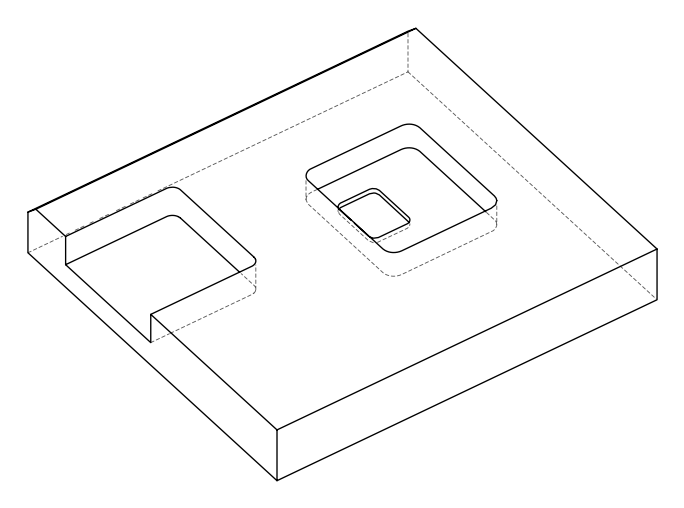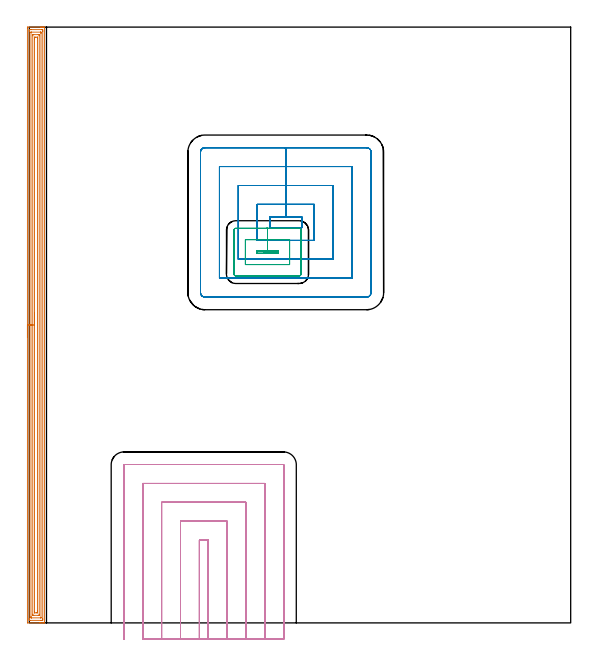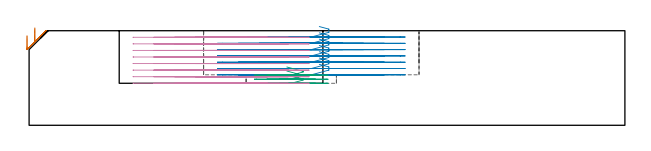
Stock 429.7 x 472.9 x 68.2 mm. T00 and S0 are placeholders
(PLAN: 4 operations, 3 tool changes, 74.3 min)
(1 AREA_MILL | FG_CHAMFER_SURFACE | UGT0205_001 | 19.2 min | 43722 mm3)
(2 MILL_RECTANGULAR_POCKET | POCKET_RECTANGULAR_STRAIGHT | UGT0201_094 | Follow Part, ap 5, ae 75% | 20.87 min | 679649 mm3)
(3 MILL_RECTANGULAR_POCKET_1 | POCKET_RECTANGULAR_STRAIGHT_1 | NXT0201_011 | Follow Part, ap 3, ae 75% | 2.36 min | 19484 mm3)
(4 MILL_SLOT | SLOT_PARTIAL_RECTANGULAR | UGT0201_094 | Follow Part, ap 5, ae 75% | 31.84 min | 753919 mm3)
(TOOL UGT0205_001 | Chamfer Mill 20 x 3 x 45 deg. | D20 FL50 Z2)
(TOOL UGT0201_094 | End mill 20 mm | D20 FL38 Z4)
(TOOL NXT0201_011 | ENDMILL 12mm [2P460-1200-NA 1630] | D12 FL38 Z6)
(OP 1 AREA_MILL)
G17 G21 G94 G90
T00 M6
G54
G17 G0 G90 X-1.5 Y226.45 S1061 M3
G43 Z78.2 H0
Z64.6
G94 G1 Y226.488 Z63.728 F250.
Y226.602 Z62.864
Y226.791 Z62.012
Y227.053 Z61.18
Y227.387 Z60.374
Y227.79 Z59.6
Y228.258 Z58.864
Y228.79 Z58.172
Y229.379 Z57.529
Y230.022 Z56.94
Y230.714 Z56.408
Y231.45 Z55.94
Y232.224 Z55.537
Y233.03 Z55.203
Y233.862 Z54.941
Y234.714 Z54.752
Y235.578 Z54.638
Y236.45 Z54.6
Y471.962
X-1.499 Y472.283 Z54.601
X-1.494 Y472.849 Z54.604
X-1.492 Y472.892 Z54.606
X-0.93 Y472.9 Z55.168
X8.86 Z64.954
X9.41 Z65.507
X9.75 Z65.846
X10.3 Z66.396
X10.64 Z66.735
X11.32 Z67.419
X11.664 Z67.764
X12.054 Y472.893 Z68.146
X12.097 Y472.89 Z68.188
X12.1 Y472.729 Z68.2
Y0.171
X12.097 Y0.01 Z68.188
X12.054 Y0.007 Z68.146
X11.664 Y0. Z67.763
X11.32 Z67.42
X10.64 Z66.735
X9.41 Z65.507
X8.86 Z64.954
X8.245 Z64.34
X-1.205 Y0.001 Z54.892
X-1.492 Y0.01 Z54.606
X-1.499 Y0.296 Z54.599
Y0.315
X-1.5 Y236.45 Z54.6
X-0.086 Z56.014
Y469.649
X-0.082 Y470.496 Z56.018
X-0.08 Y470.537 Z56.02
X-0.04 Y470.89 Z56.06
X0.45 Y470.898 Z56.55
X0.85 Y470.899 Z56.95
X1.338 Y470.9 Z57.438
X9.75 Y470.899 Z65.85
X10.24 Y470.897 Z66.34
X10.64 Y470.89 Z66.74
X10.68 Y470.496 Z66.78
X10.683 Y470.453 Z66.783
X10.686 Y469.603 Z66.786
Y469.556
Y3.251
X10.682 Y2.404 Z66.782
X10.68 Y2.363 Z66.78
X10.64 Y2.01 Z66.74
X10.15 Y2.002 Z66.25
X9.75 Y2.001 Z65.85
X9.262 Y2. Z65.362
X0.85 Y2.001 Z56.95
X0.36 Y2.003 Z56.46
X-0.04 Y2.01 Z56.06
X-0.08 Y2.404 Z56.02
X-0.083 Y2.447 Z56.017
X-0.086 Y3.297 Z56.014
Y3.344
Y236.45
X1.328 Z57.428
X1.329 Y468.709 Z57.429
Y468.813
X1.332 Y468.864 Z57.432
X1.334 Y468.882 Z57.434
X1.361 Y468.89 Z57.461
X1.552 Y468.899 Z57.652
X8.86 Y468.9 Z64.96
X9.05 Y468.898 Z65.15
X9.176 Y468.894 Z65.276
X9.265 Y468.887 Z65.365
X9.268 Y468.847 Z65.368
X9.27 Y468.709 Z65.37
X9.271 Y468.296 Z65.371
X9.272 Y467.816 Z65.372
X9.271 Y4.191 Z65.371
Y4.087
X9.268 Y4.037 Z65.368
X9.266 Y4.018 Z65.366
X9.239 Y4.01 Z65.339
X9.048 Y4.001 Z65.148
X1.74 Y4. Z57.84
X1.55 Y4.002 Z57.65
X1.424 Y4.006 Z57.524
X1.335 Y4.013 Z57.435
X1.333 Y4.053 Z57.433
X1.33 Y4.191 Z57.43
X1.329 Y4.604 Z57.429
X1.328 Y5.084 Z57.428
Y236.45
X2.743 Z58.843
Y466.03
X2.745 Y466.808 Z58.845
X2.747 Y466.861 Z58.847
X2.749 Y466.883 Z58.849
X2.763 Y466.89 Z58.863
X2.87 Y466.894 Z58.97
X3.087 Y466.898 Z59.187
X3.52 Y466.9 Z59.62
X7.08 Z63.18
X7.522 Y466.898 Z63.622
X7.732 Y466.895 Z63.832
X7.836 Y466.89 Z63.936
X7.851 Y466.886 Z63.951
X7.853 Y466.869 Z63.953
X7.855 Y466.83 Z63.955
X7.857 Y466.143 Z63.957
Y466.03
Y6.871
X7.855 Y6.092 Z63.955
X7.853 Y6.039 Z63.953
X7.851 Y6.017 Z63.951
X7.837 Y6.01 Z63.937
X7.73 Y6.006 Z63.83
X7.514 Y6.002 Z63.614
X7.08 Y6. Z63.18
X3.52 Z59.62
X3.078 Y6.002 Z59.178
X2.868 Y6.005 Z58.968
X2.764 Y6.01 Z58.864
X2.749 Y6.014 Z58.849
X2.747 Y6.031 Z58.847
X2.745 Y6.07 Z58.845
X2.743 Y6.757 Z58.843
Y6.871
Y236.45
X4.157 Z60.257
Y463.604
X4.158 Y464.243 Z60.258
X4.159 Y464.495 Z60.259
X4.164 Y464.751 Z60.264
X4.171 Y464.89 Z60.271
X4.247 Y464.894 Z60.347
X4.41 Y464.897 Z60.51
X4.646 Y464.9 Z60.746
X6.19 Y464.898 Z62.29
X6.429 Y464.896 Z62.529
X6.438 Y464.888 Z62.538
X6.44 Y464.885 Z62.54
X6.443 Y464.243 Z62.543
Y463.989
Y9.296
X6.442 Y8.657 Z62.542
X6.441 Y8.406 Z62.541
X6.436 Y8.149 Z62.536
X6.429 Y8.01 Z62.529
X6.353 Y8.007 Z62.453
X6.19 Y8.003 Z62.29
X5.954 Y8. Z62.054
X4.41 Y8.002 Z60.51
X4.171 Y8.004 Z60.271
X4.162 Y8.012 Z60.262
X4.16 Y8.015 Z60.26
X4.157 Y8.657 Z60.257
Y8.911
Y236.45
Y237.322 Z60.295
Y238.186 Z60.409
Y239.038 Z60.598
Y239.87 Z60.86
Y240.676 Z61.194
Y241.45 Z61.597
Y242.186 Z62.065
Y242.878 Z62.596
Y243.521 Z63.186
Y244.11 Z63.829
Y244.642 Z64.521
Y245.11 Z65.257
Y245.513 Z66.031
Y245.847 Z66.837
Y246.109 Z67.669
Y246.298 Z68.52
Y246.412 Z69.385
Y246.45 Z70.257
G0 Z78.2
M5
M2
(OP 2 MILL_RECTANGULAR_POCKET)
G17 G21 G94 G90
T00 M6
G54
G17 G0 G90 X209.3 Y313.6 S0 M3
G43 Z78.2 H0
Z71.2
G94 G1 X216.2 Z69.351 F250.
Y322.2 Z67.047
X203.55 Z63.657
X190.9 F500.
Y313.6
X216.2
Y322.2
X203.55
Y332.2
X180.9
Y303.6
X226.2
Y332.2
X203.55
Y347.2
X165.9
Y288.6
X241.2
Y347.2
X203.55
Y362.2
X150.9
Y273.6
X256.2
Y362.2
X203.55
Y377.2
X139.4
G3 X135.9 Y373.7 R3.5
G1 Y262.1
G3 X139.4 Y258.6 R3.5
G1 X267.7
G3 X271.2 Y262.1 R3.5
G1 Y373.7
G3 X267.7 Y377.2 R3.5
G1 X203.55
X202.55
G0 X209.3 Y313.6 Z66.657
G1 X216.2 Z64.808 F250.
Y322.2 Z62.504
X203.55 Z59.114
X190.9 F500.
Y313.6
X216.2
Y322.2
X203.55
Y332.2
X180.9
Y303.6
X226.2
Y332.2
X203.55
Y347.2
X165.9
Y288.6
X241.2
Y347.2
X203.55
Y362.2
X150.9
Y273.6
X256.2
Y362.2
X203.55
Y377.2
X139.4
G3 X135.9 Y373.7 R3.5
G1 Y262.1
G3 X139.4 Y258.6 R3.5
G1 X267.7
G3 X271.2 Y262.1 R3.5
G1 Y373.7
G3 X267.7 Y377.2 R3.5
G1 X203.55
X202.55
G0 X209.3 Y313.6 Z62.114
G1 X216.2 Z60.265 F250.
Y322.2 Z57.961
X203.55 Z54.571
X190.9 F500.
Y313.6
X216.2
Y322.2
X203.55
Y332.2
X180.9
Y303.6
X226.2
Y332.2
X203.55
Y347.2
X165.9
Y288.6
X241.2
Y347.2
X203.55
Y362.2
X150.9
Y273.6
X256.2
Y362.2
X203.55
Y377.2
X139.4
G3 X135.9 Y373.7 R3.5
G1 Y262.1
G3 X139.4 Y258.6 R3.5
G1 X267.7
G3 X271.2 Y262.1 R3.5
G1 Y373.7
G3 X267.7 Y377.2 R3.5
G1 X203.55
X202.55
G0 X209.3 Y313.6 Z57.571
G1 X216.2 Z55.722 F250.
Y322.2 Z53.418
X203.55 Z50.029
X190.9 F500.
Y313.6
X216.2
Y322.2
X203.55
Y332.2
X180.9
Y303.6
X226.2
Y332.2
X203.55
Y347.2
X165.9
Y288.6
X241.2
Y347.2
X203.55
Y362.2
X150.9
Y273.6
X256.2
Y362.2
X203.55
Y377.2
X139.4
G3 X135.9 Y373.7 R3.5
G1 Y262.1
G3 X139.4 Y258.6 R3.5
G1 X267.7
G3 X271.2 Y262.1 R3.5
G1 Y373.7
G3 X267.7 Y377.2 R3.5
G1 X203.55
X202.55
G0 X209.3 Y313.6 Z53.029
G1 X216.2 Z51.18 F250.
Y322.2 Z48.875
X203.55 Z45.486
X190.9 F500.
Y313.6
X216.2
Y322.2
X203.55
Y332.2
X180.9
Y303.6
X226.2
Y332.2
X203.55
Y347.2
X165.9
Y288.6
X241.2
Y347.2
X203.55
Y362.2
X150.9
Y273.6
X256.2
Y362.2
X203.55
Y377.2
X139.4
G3 X135.9 Y373.7 R3.5
G1 Y262.1
G3 X139.4 Y258.6 R3.5
G1 X267.7
G3 X271.2 Y262.1 R3.5
G1 Y373.7
G3 X267.7 Y377.2 R3.5
G1 X203.55
X202.55
G0 X209.3 Y313.6 Z48.486
G1 X216.2 Z46.637 F250.
Y322.2 Z44.332
X203.55 Z40.943
X190.9 F500.
Y313.6
X216.2
Y322.2
X203.55
Y332.2
X180.9
Y303.6
X226.2
Y332.2
X203.55
Y347.2
X165.9
Y288.6
X241.2
Y347.2
X203.55
Y362.2
X150.9
Y273.6
X256.2
Y362.2
X203.55
Y377.2
X139.4
G3 X135.9 Y373.7 R3.5
G1 Y262.1
G3 X139.4 Y258.6 R3.5
G1 X267.7
G3 X271.2 Y262.1 R3.5
G1 Y373.7
G3 X267.7 Y377.2 R3.5
G1 X203.55
X202.55
G0 X209.3 Y313.6 Z43.943
G1 X216.2 Z42.094 F250.
Y322.2 Z39.79
X203.55 Z36.4
X190.9 F500.
Y313.6
X216.2
Y322.2
X203.55
Y332.2
X180.9
Y303.6
X226.2
Y332.2
X203.55
Y347.2
X165.9
Y288.6
X241.2
Y347.2
X203.55
Y362.2
X150.9
Y273.6
X256.2
Y362.2
X203.55
Y377.2
X139.4
G3 X135.9 Y373.7 R3.5
G1 Y262.1
G3 X139.4 Y258.6 R3.5
G1 X267.7
G3 X271.2 Y262.1 R3.5
G1 Y373.7
G3 X267.7 Y377.2 R3.5
G1 X203.55
X202.55
G0 Z78.2
M5
M2
(OP 3 MILL_RECTANGULAR_POCKET_1)
G17 G21 G94 G90
T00 M6
G54
G17 G0 G90 X185.874 Y293.4 S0 M3
G43 Z78.2 H1
Z42.046
G94 G1 X197.6 Z38.904 F250.
Y295.2 Z38.422
X189.05 Z36.131
X180.5 F500.
Y293.4
X197.6
Y295.2
X189.05
Y304.2
X171.5
Y284.4
X206.6
Y304.2
X189.05
Y313.2
X163.9
G3 X162.5 Y311.8 R1.4
G1 Y276.8
G3 X163.9 Y275.4 R1.4
G1 X214.2
G3 X215.6 Y276.8 R1.4
G1 Y311.8
G3 X214.2 Y313.2 R1.4
G1 X189.05
X188.05
G0 X185.874 Y293.4 Z39.131
G1 X197.6 Z35.989 F250.
Y295.2 Z35.506
X189.05 Z33.215
X180.5 F500.
Y293.4
X197.6
Y295.2
X189.05
Y304.2
X171.5
Y284.4
X206.6
Y304.2
X189.05
Y313.2
X163.9
G3 X162.5 Y311.8 R1.4
G1 Y276.8
G3 X163.9 Y275.4 R1.4
G1 X214.2
G3 X215.6 Y276.8 R1.4
G1 Y311.8
G3 X214.2 Y313.2 R1.4
G1 X189.05
X188.05
G0 X185.874 Y293.4 Z36.215
G1 X197.6 Z33.073 F250.
Y295.2 Z32.591
X189.05 Z30.3
X180.5 F500.
Y293.4
X197.6
Y295.2
X189.05
Y304.2
X171.5
Y284.4
X206.6
Y304.2
X189.05
Y313.2
X163.9
G3 X162.5 Y311.8 R1.4
G1 Y276.8
G3 X163.9 Y275.4 R1.4
G1 X214.2
G3 X215.6 Y276.8 R1.4
G1 Y311.8
G3 X214.2 Y313.2 R1.4
G1 X189.05
X188.05
G0 Z78.2
M5
M2
(OP 4 MILL_SLOT)
G17 G21 G94 G90
T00 M6
G54
G17 G0 G90 X141.9 Y-13. S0 M3
G43 Z78.2 H0
Z63.462
G94 G1 Y-10. F250.
Y65.7 F500.
X135.
Y-10.
Y-13. F250.
X156.9
Y-10.
Y80.7 F500.
X120.
Y-10.
Y-13. F250.
X171.9
Y-10.
Y95.7 F500.
X105.
Y-10.
Y-13. F250.
X186.9
Y-10.
Y110.7 F500.
X90.
Y-10.
Y-13. F250.
X201.9
Y-10.
Y125.5 F500.
G3 X201.7 Y125.7 R0.2
G1 X75.2
G3 X75. Y125.5 R0.2
G1 Y-10.
Y-13. F250.
G0 X141.9 Z58.725
G1 Y-10.
Y65.7 F500.
X135.
Y-10.
Y-13. F250.
X156.9
Y-10.
Y80.7 F500.
X120.
Y-10.
Y-13. F250.
X171.9
Y-10.
Y95.7 F500.
X105.
Y-10.
Y-13. F250.
X186.9
Y-10.
Y110.7 F500.
X90.
Y-10.
Y-13. F250.
X201.9
Y-10.
Y125.5 F500.
G3 X201.7 Y125.7 R0.2
G1 X75.2
G3 X75. Y125.5 R0.2
G1 Y-10.
Y-13. F250.
G0 X141.9 Z53.987
G1 Y-10.
Y65.7 F500.
X135.
Y-10.
Y-13. F250.
X156.9
Y-10.
Y80.7 F500.
X120.
Y-10.
Y-13. F250.
X171.9
Y-10.
Y95.7 F500.
X105.
Y-10.
Y-13. F250.
X186.9
Y-10.
Y110.7 F500.
X90.
Y-10.
Y-13. F250.
X201.9
Y-10.
Y125.5 F500.
G3 X201.7 Y125.7 R0.2
G1 X75.2
G3 X75. Y125.5 R0.2
G1 Y-10.
Y-13. F250.
G0 X141.9 Z49.25
G1 Y-10.
Y65.7 F500.
X135.
Y-10.
Y-13. F250.
X156.9
Y-10.
Y80.7 F500.
X120.
Y-10.
Y-13. F250.
X171.9
Y-10.
Y95.7 F500.
X105.
Y-10.
Y-13. F250.
X186.9
Y-10.
Y110.7 F500.
X90.
Y-10.
Y-13. F250.
X201.9
Y-10.
Y125.5 F500.
G3 X201.7 Y125.7 R0.2
G1 X75.2
G3 X75. Y125.5 R0.2
G1 Y-10.
Y-13. F250.
G0 X141.9 Z44.512
G1 Y-10.
Y65.7 F500.
X135.
Y-10.
Y-13. F250.
X156.9
Y-10.
Y80.7 F500.
X120.
Y-10.
Y-13. F250.
X171.9
Y-10.
Y95.7 F500.
X105.
Y-10.
Y-13. F250.
X186.9
Y-10.
Y110.7 F500.
X90.
Y-10.
Y-13. F250.
X201.9
Y-10.
Y125.5 F500.
G3 X201.7 Y125.7 R0.2
G1 X75.2
G3 X75. Y125.5 R0.2
G1 Y-10.
Y-13. F250.
G0 X141.9 Z39.775
G1 Y-10.
Y65.7 F500.
X135.
Y-10.
Y-13. F250.
X156.9
Y-10.
Y80.7 F500.
X120.
Y-10.
Y-13. F250.
X171.9
Y-10.
Y95.7 F500.
X105.
Y-10.
Y-13. F250.
X186.9
Y-10.
Y110.7 F500.
X90.
Y-10.
Y-13. F250.
X201.9
Y-10.
Y125.5 F500.
G3 X201.7 Y125.7 R0.2
G1 X75.2
G3 X75. Y125.5 R0.2
G1 Y-10.
Y-13. F250.
G0 X141.9 Z35.037
G1 Y-10.
Y65.7 F500.
X135.
Y-10.
Y-13. F250.
X156.9
Y-10.
Y80.7 F500.
X120.
Y-10.
Y-13. F250.
X171.9
Y-10.
Y95.7 F500.
X105.
Y-10.
Y-13. F250.
X186.9
Y-10.
Y110.7 F500.
X90.
Y-10.
Y-13. F250.
X201.9
Y-10.
Y125.5 F500.
G3 X201.7 Y125.7 R0.2
G1 X75.2
G3 X75. Y125.5 R0.2
G1 Y-10.
Y-13. F250.
G0 X141.9 Z30.3
G1 Y-10.
Y65.7 F500.
X135.
Y-10.
Y-13. F250.
X156.9
Y-10.
Y80.7 F500.
X120.
Y-10.
Y-13. F250.
X171.9
Y-10.
Y95.7 F500.
X105.
Y-10.
Y-13. F250.
X186.9
Y-10.
Y110.7 F500.
X90.
Y-10.
Y-13. F250.
X201.9
Y-10.
Y125.5 F500.
G3 X201.7 Y125.7 R0.2
G1 X75.2
G3 X75. Y125.5 R0.2
G1 Y-10.
Y-13. F250.
G0 Z78.2
M5
M2
